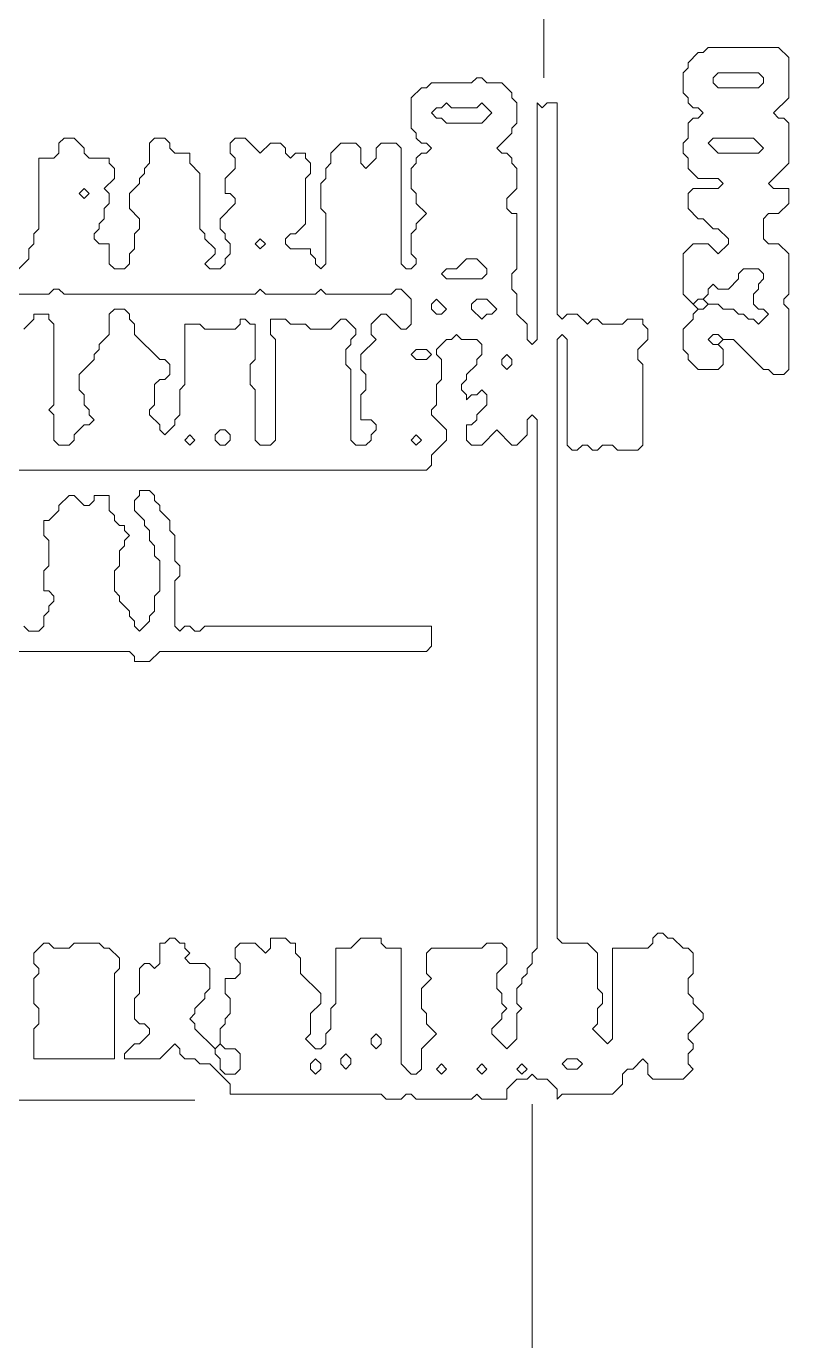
# Model space of a CAD drawing. Header units: millimetres. Extents: x 4 to 412, y 4 to 290.
# Drawn here: x 339.04 to 352.31, y 145.99 to 168.86 of the extents above; entities that cross this region are included whole.
import ezdxf

# ---------------------------------------------------------------- set-up
doc = ezdxf.new("R2010")
doc.units = ezdxf.units.MM
for name, color, linetype, lineweight in [('TRACE_CURVE', 6, 'CONTINUOUS', 0), ('TRACE_STRAIGHT', 5, 'CONTINUOUS', 0), ('TRACE_TEXT_SYMBOL', 6, 'CONTINUOUS', 0)]:
    doc.layers.add(name, color=color, linetype=linetype, lineweight=lineweight)

msp = doc.modelspace()

# ---------------------------------------------------------------- linework, layer by layer
at = {"layer": 'TRACE_CURVE', "color": 6}
for points in [[(347.582, 167.53), (347.495, 167.617), (347.495, 167.705), (347.32, 167.88), (347.057, 167.88), (346.969, 167.968), (346.882, 167.968), (346.794, 167.88), (346.094, 167.88), (346.006, 167.792), (345.919, 167.792), (345.743, 167.617), (345.743, 167.092), (345.831, 167.004), (345.831, 166.917), (345.919, 166.829), (346.006, 166.829), (346.094, 166.742), (346.006, 166.654), (345.919, 166.654), (345.831, 166.566), (345.831, 166.479), (345.743, 166.391), (345.743, 166.041), (345.831, 165.953), (345.831, 165.778), (346.006, 165.603), (345.831, 165.428), (345.831, 165.34), (345.743, 165.253), (345.743, 164.902), (345.831, 164.815), (345.831, 164.727), (345.743, 164.64), (345.656, 164.64), (345.568, 164.727), (345.568, 166.742), (345.481, 166.829), (345.218, 166.829), (345.13, 166.742), (345.13, 166.566), (344.955, 166.391), (344.868, 166.479), (344.868, 166.742), (344.78, 166.829), (344.517, 166.829), (344.342, 166.654), (344.342, 166.479), (344.255, 166.391), (344.255, 166.216), (344.167, 166.128), (344.167, 165.691), (344.255, 165.603), (344.255, 164.727), (344.167, 164.64), (344.079, 164.727), (344.079, 164.815), (343.992, 164.902), (343.992, 164.99), (343.642, 164.99), (343.554, 165.078), (343.554, 165.165), (343.642, 165.253), (343.729, 165.253)], [(348.984, 152.73), (348.809, 152.905), (348.371, 152.905), (348.283, 152.992), (348.283, 163.414), (348.371, 163.501), (348.458, 163.414), (348.458, 161.575), (348.546, 161.487), (348.633, 161.487), (348.721, 161.575), (348.809, 161.575), (348.896, 161.487), (348.984, 161.487), (349.071, 161.575), (349.246, 161.575), (349.334, 161.487), (349.684, 161.487), (349.772, 161.575), (349.772, 162.976), (349.684, 163.063), (349.684, 163.239), (349.859, 163.414), (349.859, 163.589), (349.772, 163.676), (349.772, 163.764), (349.509, 163.764), (349.422, 163.676), (349.071, 163.676), (348.984, 163.764), (348.896, 163.764), (348.809, 163.676), (348.633, 163.852), (348.458, 163.852), (348.371, 163.764), (348.283, 163.852), (348.283, 167.53), (348.108, 167.53), (348.02, 167.442), (347.933, 167.53), (347.933, 163.414), (347.845, 163.326), (347.758, 163.414), (347.758, 163.676), (347.582, 163.852), (347.582, 164.202), (347.495, 164.289), (347.495, 164.552), (347.582, 164.64), (347.582, 165.603), (347.495, 165.603), (347.407, 165.691), (347.407, 165.866), (347.582, 166.041), (347.582, 166.391), (347.495, 166.479), (347.495, 166.566), (347.407, 166.654), (347.32, 166.654), (347.232, 166.742), (347.495, 167.004), (347.495, 167.092), (347.582, 167.179), (347.582, 167.53)], [(340.752, 164.64), (340.577, 164.64), (340.489, 164.727), (340.489, 165.078), (340.314, 165.078), (340.226, 165.165), (340.226, 165.253), (340.314, 165.34), (340.314, 165.428), (340.401, 165.515), (340.401, 165.691), (340.489, 165.778), (340.489, 165.953), (340.401, 166.041), (340.577, 166.216), (340.577, 166.391), (340.489, 166.479), (340.489, 166.566), (340.139, 166.566), (340.051, 166.654), (340.051, 166.742), (339.876, 166.917), (339.701, 166.917), (339.613, 166.829), (339.613, 166.654), (339.526, 166.566), (339.263, 166.566), (339.263, 165.34), (339.175, 165.253), (339.175, 165.078), (339.088, 164.99), (339.088, 164.815), (338.913, 164.64)], [(343.729, 165.253), (343.904, 165.428), (343.904, 166.216), (343.992, 166.304), (343.992, 166.479), (343.904, 166.566), (343.904, 166.654), (343.729, 166.654), (343.642, 166.566), (343.554, 166.654), (343.554, 166.742), (343.466, 166.829), (343.291, 166.829), (343.116, 166.654), (342.853, 166.917), (342.678, 166.917), (342.591, 166.829), (342.591, 166.654), (342.678, 166.566), (342.678, 166.391), (342.503, 166.216), (342.503, 165.953), (342.591, 165.953), (342.678, 165.866), (342.678, 165.778), (342.416, 165.515), (342.416, 165.34), (342.503, 165.253), (342.503, 165.165), (342.591, 165.078), (342.591, 164.902), (342.503, 164.815), (342.503, 164.727), (342.416, 164.64), (342.24, 164.64), (342.153, 164.727), (342.328, 164.902), (342.328, 164.99), (342.153, 165.165), (342.153, 165.253), (342.065, 165.34), (342.065, 166.304), (341.89, 166.479), (341.89, 166.654), (341.627, 166.654), (341.54, 166.742), (341.54, 166.829), (341.452, 166.917), (341.277, 166.917), (341.19, 166.829), (341.19, 166.479), (341.102, 166.391), (341.102, 166.304), (341.014, 166.216), (341.014, 166.128), (340.839, 165.953), (340.839, 165.691), (341.014, 165.515), (341.014, 165.34), (340.927, 165.253), (340.927, 164.99), (340.839, 164.902), (340.839, 164.727), (340.752, 164.64)], [(331.118, 164.202), (339.438, 164.202), (339.526, 164.289), (339.613, 164.289), (339.701, 164.202), (343.029, 164.202), (343.116, 164.289), (343.204, 164.202), (344.079, 164.202), (344.167, 164.289), (344.255, 164.202), (345.393, 164.202), (345.481, 164.289), (345.568, 164.289), (345.743, 164.114), (345.743, 163.676), (345.656, 163.589), (345.568, 163.589), (345.306, 163.852), (345.218, 163.852), (345.043, 163.676), (345.043, 163.501), (345.13, 163.414), (344.868, 163.151), (344.868, 162.888), (344.955, 162.801), (344.955, 162.538), (344.868, 162.45), (344.868, 162.012), (345.043, 162.012), (345.13, 161.925), (345.13, 161.837), (345.043, 161.75), (345.043, 161.662), (344.955, 161.575), (344.78, 161.575), (344.693, 161.662), (344.693, 162.888), (344.605, 162.976), (344.605, 163.239), (344.693, 163.326), (344.693, 163.414), (344.78, 163.501), (344.78, 163.589), (344.605, 163.764), (344.517, 163.764), (344.342, 163.589), (343.992, 163.589), (343.904, 163.676), (343.642, 163.676)], [(339.788, 161.575), (339.613, 161.575), (339.526, 161.662), (339.526, 162.1), (339.438, 162.188), (339.526, 162.275), (339.526, 163.676), (339.438, 163.764), (339.438, 163.852), (339.175, 163.852), (339.175, 163.764), (339, 163.589)], [(343.642, 163.676), (343.554, 163.764), (343.291, 163.764), (343.291, 163.501), (343.379, 163.414), (343.379, 161.662), (343.291, 161.575), (343.116, 161.575), (343.029, 161.662), (343.029, 162.538), (342.941, 162.626), (342.941, 162.976), (343.029, 163.063), (343.029, 163.676), (342.941, 163.676), (342.853, 163.764), (342.766, 163.764), (342.766, 163.676), (342.678, 163.589), (342.153, 163.589), (342.065, 163.676), (341.803, 163.676), (341.803, 162.626), (341.715, 162.538), (341.715, 162.1), (341.627, 162.012), (341.627, 161.925), (341.452, 161.75), (341.365, 161.837), (341.365, 161.925), (341.19, 162.1), (341.19, 162.188), (341.277, 162.275), (341.277, 162.626), (341.365, 162.713), (341.452, 162.713), (341.54, 162.801), (341.54, 162.976), (341.452, 163.063), (341.365, 163.063), (340.927, 163.501), (340.927, 163.676), (340.839, 163.764), (340.839, 163.852), (340.752, 163.939), (340.577, 163.939), (340.489, 163.852), (340.489, 163.501), (340.314, 163.326), (340.314, 163.239), (340.226, 163.151), (340.226, 163.063), (339.964, 162.801), (339.964, 162.538), (340.051, 162.45), (340.051, 162.275), (340.139, 162.188), (340.139, 162.1), (340.226, 162.012), (340.139, 161.925), (340.051, 161.925), (339.876, 161.75), (339.876, 161.662), (339.788, 161.575)], [(316.056, 161.137), (346.006, 161.137), (346.094, 161.224), (346.094, 161.399), (346.356, 161.662), (346.356, 161.837), (346.094, 162.1), (346.094, 162.188), (346.181, 162.275), (346.181, 162.626), (346.269, 162.713), (346.269, 163.063), (346.181, 163.151), (346.181, 163.239), (346.356, 163.414), (346.444, 163.414), (346.532, 163.501), (346.619, 163.414), (346.882, 163.414), (346.969, 163.326), (346.969, 163.151), (346.882, 163.063), (346.882, 162.976), (346.707, 162.801), (346.707, 162.713), (346.619, 162.626), (346.619, 162.538), (346.707, 162.45), (346.707, 162.363), (346.794, 162.45), (346.882, 162.45), (346.969, 162.538), (347.057, 162.45), (347.057, 162.275), (346.882, 162.1), (346.882, 162.012), (346.794, 161.925), (346.707, 161.925), (346.707, 161.662), (346.794, 161.575), (346.969, 161.575), (347.232, 161.837), (347.495, 161.575), (347.582, 161.575), (347.758, 161.75), (347.758, 162.012), (347.845, 162.1), (347.933, 162.012), (347.933, 152.817), (347.845, 152.73), (347.845, 152.554), (347.758, 152.467), (347.758, 152.379)], [(342.591, 150.278), (345.218, 150.278), (345.306, 150.19), (345.568, 150.19), (345.656, 150.278), (345.743, 150.278), (345.831, 150.19), (346.794, 150.19), (346.882, 150.278), (346.969, 150.19), (347.407, 150.19), (347.407, 150.365), (347.582, 150.54), (347.758, 150.54), (347.845, 150.628), (347.933, 150.54), (348.108, 150.54), (348.283, 150.365), (348.283, 150.19), (348.371, 150.278), (349.246, 150.278), (349.422, 150.453), (349.422, 150.628), (349.509, 150.715), (349.597, 150.715), (349.772, 150.891), (349.859, 150.803), (349.859, 150.628), (349.947, 150.54), (350.472, 150.54), (350.648, 150.715), (350.56, 150.803), (350.56, 150.978), (350.648, 151.066), (350.648, 151.153), (350.56, 151.241), (350.56, 151.328), (350.823, 151.591), (350.823, 151.679), (350.648, 151.854), (350.648, 151.941), (350.56, 152.029), (350.56, 152.292), (350.648, 152.379), (350.648, 152.73), (350.56, 152.817), (350.472, 152.817), (350.297, 152.992), (350.21, 152.992), (350.122, 153.08), (350.035, 153.08), (349.947, 152.992), (349.947, 152.905), (349.859, 152.817), (349.246, 152.817), (349.246, 151.241), (349.159, 151.153), (348.896, 151.416), (348.984, 151.504), (348.984, 151.766), (349.071, 151.854), (349.071, 152.029), (348.984, 152.117), (348.984, 152.73)], [(343.291, 152.817), (343.204, 152.73), (343.029, 152.905), (342.766, 152.905), (342.678, 152.817), (342.678, 152.642), (342.766, 152.554), (342.766, 152.379), (342.678, 152.292), (342.503, 152.292), (342.503, 152.029), (342.591, 151.941), (342.591, 151.679), (342.503, 151.591), (342.503, 151.504), (342.416, 151.416), (342.416, 151.153), (342.328, 151.066), (341.978, 151.416), (341.978, 151.504), (341.89, 151.591), (341.978, 151.679), (341.978, 151.766), (342.153, 151.941), (342.153, 152.029), (342.24, 152.117), (342.24, 152.467), (342.153, 152.554), (341.89, 152.554), (341.803, 152.642), (341.89, 152.73), (341.803, 152.817), (341.803, 152.905), (341.715, 152.905), (341.627, 152.992), (341.54, 152.992), (341.452, 152.905), (341.365, 152.905), (341.365, 152.554), (341.277, 152.467), (341.19, 152.554), (341.102, 152.554), (341.014, 152.467), (341.014, 152.029), (340.927, 151.941), (340.927, 151.591), (341.014, 151.504), (341.102, 151.504), (341.19, 151.416), (341.19, 151.328), (341.014, 151.153), (340.927, 151.153), (340.752, 150.978), (340.752, 150.891), (341.365, 150.891), (341.627, 151.153), (341.715, 151.066), (341.715, 150.978), (341.803, 150.891), (341.978, 150.891), (342.065, 150.803), (342.24, 150.803), (342.591, 150.453), (342.591, 150.278)], [(347.758, 152.379), (347.67, 152.292), (347.67, 152.204), (347.582, 152.117), (347.582, 151.854), (347.67, 151.766), (347.582, 151.679), (347.582, 151.241), (347.407, 151.066), (347.145, 151.328), (347.145, 151.416), (347.32, 151.591), (347.32, 151.679), (347.407, 151.766), (347.32, 151.854), (347.32, 152.029), (347.232, 152.117), (347.232, 152.379), (347.407, 152.554), (347.407, 152.817), (347.32, 152.905), (347.057, 152.905), (346.969, 152.817), (346.094, 152.817), (346.006, 152.73), (346.006, 152.379), (346.094, 152.292), (345.919, 152.117), (345.919, 151.766), (346.006, 151.679), (346.006, 151.504), (346.181, 151.328), (345.919, 151.066), (345.919, 150.715), (345.831, 150.628), (345.743, 150.628), (345.568, 150.803), (345.568, 152.817), (345.306, 152.817), (345.218, 152.905), (345.218, 152.992), (344.868, 152.992), (344.693, 152.817), (344.43, 152.817), (344.43, 151.854), (344.342, 151.766), (344.342, 151.416), (344.255, 151.328), (344.255, 151.153), (344.167, 151.066), (344.079, 151.066), (343.904, 151.241), (343.992, 151.328), (343.992, 151.679), (344.167, 151.854), (344.167, 152.029), (343.817, 152.379), (343.817, 152.642), (343.729, 152.73), (343.729, 152.905), (343.642, 152.905), (343.554, 152.992), (343.291, 152.992), (343.291, 152.817)]]:
    msp.add_lwpolyline(points, dxfattribs=at)
for points in [[(346.269, 167.442), (346.356, 167.53), (346.444, 167.442), (346.882, 167.442), (346.969, 167.53), (347.145, 167.355), (346.969, 167.179), (346.356, 167.179), (346.269, 167.267), (346.181, 167.267), (346.094, 167.355), (346.181, 167.442)], [(339.964, 165.953), (340.051, 166.041), (340.139, 165.953), (340.051, 165.866)], [(343.029, 165.078), (343.116, 165.165), (343.204, 165.078), (343.116, 164.99)], [(346.707, 164.815), (346.882, 164.815), (347.057, 164.64), (347.057, 164.552), (346.969, 164.465), (346.356, 164.465), (346.269, 164.552), (346.356, 164.64), (346.532, 164.64)], [(346.094, 164.027), (346.181, 164.114), (346.356, 163.939), (346.269, 163.852), (346.181, 163.852), (346.094, 163.939)], [(346.794, 164.027), (346.882, 164.114), (347.057, 164.114), (347.232, 163.939), (347.145, 163.852), (347.057, 163.852), (346.969, 163.764), (346.794, 163.939)], [(345.743, 163.151), (345.831, 163.239), (346.006, 163.239), (346.094, 163.151), (346.006, 163.063), (345.831, 163.063)], [(347.32, 163.063), (347.407, 163.151), (347.495, 163.063), (347.495, 162.976), (347.407, 162.888), (347.32, 162.976)], [(341.803, 161.662), (341.89, 161.75), (341.978, 161.662), (341.89, 161.575)], [(342.328, 161.75), (342.416, 161.837), (342.503, 161.837), (342.591, 161.75), (342.591, 161.662), (342.503, 161.575), (342.416, 161.575), (342.328, 161.662)], [(345.743, 161.662), (345.831, 161.75), (345.919, 161.662), (345.831, 161.575)], [(345.043, 151.241), (345.13, 151.328), (345.218, 151.241), (345.218, 151.153), (345.13, 151.066), (345.043, 151.153)], [(342.328, 151.066), (342.416, 151.153), (342.503, 151.066), (342.678, 151.066), (342.766, 150.978), (342.766, 150.715), (342.678, 150.628), (342.503, 150.628), (342.416, 150.715), (342.416, 150.891), (342.328, 150.978)], [(343.992, 150.803), (344.079, 150.891), (344.167, 150.803), (344.167, 150.715), (344.079, 150.628), (343.992, 150.715)], [(344.517, 150.891), (344.605, 150.978), (344.693, 150.891), (344.693, 150.803), (344.605, 150.715), (344.517, 150.803)], [(346.181, 150.715), (346.269, 150.803), (346.356, 150.715), (346.269, 150.628)], [(346.882, 150.715), (346.969, 150.803), (347.057, 150.715), (346.969, 150.628)], [(347.582, 150.715), (347.67, 150.803), (347.758, 150.715), (347.67, 150.628)], [(348.371, 150.803), (348.458, 150.891), (348.633, 150.891), (348.721, 150.803), (348.633, 150.715), (348.458, 150.715)]]:
    msp.add_lwpolyline(points, close=True, dxfattribs=at)
at = {"layer": 'TRACE_STRAIGHT', "color": 5}
for p, q in [((348.049, 252.893), (348.049, 167.968)), ((318.382, 150.175), (341.978, 150.175)), ((347.845, 150.102), (347.845, 143.885))]:
    msp.add_line(p, q, dxfattribs=at)
at = {"layer": 'TRACE_TEXT_SYMBOL', "color": 6}
for points in [[(350.91, 168.493), (350.823, 168.405), (350.735, 168.405), (350.56, 168.23), (350.56, 168.143), (350.472, 168.055), (350.472, 167.705), (350.56, 167.617), (350.56, 167.53), (350.648, 167.442), (350.735, 167.442), (350.823, 167.355), (350.735, 167.267), (350.648, 167.267), (350.56, 167.179), (350.56, 166.917), (350.472, 166.829), (350.472, 166.654), (350.56, 166.566), (350.56, 166.391), (350.735, 166.216), (351.085, 166.216), (351.173, 166.128), (351.085, 166.041), (350.648, 166.041), (350.56, 165.953), (350.56, 165.691), (350.735, 165.515), (350.823, 165.515), (350.998, 165.34), (351.085, 165.34), (351.261, 165.165), (351.261, 165.078), (351.085, 164.902), (350.91, 165.078), (350.648, 165.078), (350.472, 164.902), (350.472, 164.202), (350.735, 163.939), (350.648, 163.852), (350.648, 163.764), (350.472, 163.589), (350.472, 163.239), (350.56, 163.151), (350.56, 163.063), (350.735, 162.888), (351.085, 162.888), (351.173, 162.976), (351.173, 163.239), (351.085, 163.326), (351.173, 163.414), (351.348, 163.414), (351.874, 162.888), (351.961, 162.888), (352.049, 162.801), (352.224, 162.801), (352.311, 162.888), (352.311, 163.939), (352.224, 164.027), (352.224, 164.114), (352.311, 164.202), (352.311, 164.902), (352.136, 165.078), (351.961, 165.078)], [(351.961, 165.078), (351.874, 165.165), (351.874, 165.515), (351.961, 165.603), (352.136, 165.603), (352.311, 165.778), (352.311, 166.041), (352.049, 166.041), (351.961, 166.128), (352.311, 166.479), (352.311, 167.179), (352.224, 167.267), (352.136, 167.267), (352.049, 167.355), (352.311, 167.617), (352.311, 168.318), (352.136, 168.493), (350.91, 168.493)], [(341.014, 160.786), (341.014, 160.699), (340.927, 160.611), (340.927, 160.436), (341.102, 160.261), (341.102, 160.173), (341.19, 160.086), (341.19, 159.911), (341.277, 159.823), (341.277, 159.648), (341.365, 159.56), (341.365, 159.035), (341.277, 158.947), (341.277, 158.685), (341.19, 158.597), (341.19, 158.51), (341.014, 158.334), (340.927, 158.422), (340.927, 158.51), (340.839, 158.597), (340.839, 158.685), (340.664, 158.86), (340.664, 158.947), (340.577, 159.035), (340.577, 159.385), (340.664, 159.473), (340.664, 159.736), (340.752, 159.823), (340.752, 159.911), (340.839, 159.998), (340.752, 160.086), (340.752, 160.173), (340.664, 160.173), (340.577, 160.261), (340.577, 160.349), (340.489, 160.436), (340.489, 160.699), (340.226, 160.699), (340.226, 160.611), (340.139, 160.524), (340.051, 160.524), (339.876, 160.699), (339.788, 160.699), (339.613, 160.524), (339.613, 160.436), (339.438, 160.261), (339.35, 160.261), (339.35, 159.998), (339.438, 159.911), (339.438, 159.473), (339.35, 159.385), (339.35, 159.035), (339.438, 159.035), (339.526, 158.947), (339.526, 158.86), (339.438, 158.772), (339.438, 158.685), (339.35, 158.597), (339.35, 158.422), (339.263, 158.334), (339.088, 158.334), (339, 158.422)], [(341.715, 159.298), (341.715, 159.473), (341.627, 159.56), (341.627, 159.998), (341.54, 160.086), (341.54, 160.261), (341.365, 160.436), (341.365, 160.524), (341.277, 160.611), (341.277, 160.699), (341.19, 160.786), (341.014, 160.786)], [(329.017, 157.984), (340.839, 157.984), (340.927, 157.896), (340.927, 157.809), (341.19, 157.809), (341.365, 157.984), (346.006, 157.984), (346.094, 158.072), (346.094, 158.422), (342.153, 158.422), (342.065, 158.334), (341.978, 158.334), (341.89, 158.422), (341.803, 158.422), (341.715, 158.334), (341.627, 158.422), (341.627, 159.21), (341.715, 159.298)]]:
    msp.add_lwpolyline(points, dxfattribs=at)
for points in [[(350.998, 167.968), (351.085, 168.055), (351.786, 168.055), (351.874, 167.968), (351.874, 167.88), (351.786, 167.792), (351.085, 167.792), (350.998, 167.88)], [(350.91, 166.829), (350.998, 166.917), (351.698, 166.917), (351.874, 166.742), (351.786, 166.654), (351.085, 166.654)], [(351.436, 164.552), (351.523, 164.64), (351.786, 164.64), (351.874, 164.552), (351.874, 164.465), (351.786, 164.377), (351.786, 164.289), (351.698, 164.202), (351.698, 164.027), (351.786, 163.939), (351.874, 163.939), (351.961, 163.852), (351.786, 163.676), (351.698, 163.764), (351.611, 163.764), (351.523, 163.852), (351.436, 163.852), (351.348, 163.939), (351.173, 163.939), (351.085, 164.027), (350.91, 164.027), (350.823, 164.114), (350.91, 164.202), (350.91, 164.289), (350.998, 164.377), (351.085, 164.289), (351.261, 164.289), (351.436, 164.465)], [(350.648, 164.027), (350.735, 164.114), (350.823, 164.114), (350.91, 164.027), (350.823, 163.939), (350.735, 163.939)], [(350.91, 163.414), (350.998, 163.501), (351.085, 163.501), (351.173, 163.414), (351.085, 163.326), (350.998, 163.326)], [(339.35, 152.905), (339.175, 152.73), (339.175, 152.554), (339.263, 152.467), (339.263, 152.379), (339.175, 152.292), (339.175, 151.854), (339.263, 151.766), (339.263, 151.504), (339.175, 151.416), (339.175, 150.891), (340.577, 150.891), (340.577, 152.379), (340.664, 152.467), (340.664, 152.642), (340.489, 152.817), (340.401, 152.817), (340.314, 152.905), (339.876, 152.905), (339.788, 152.817), (339.526, 152.817), (339.438, 152.905)]]:
    msp.add_lwpolyline(points, close=True, dxfattribs=at)

doc.saveas('drawing.dxf')
